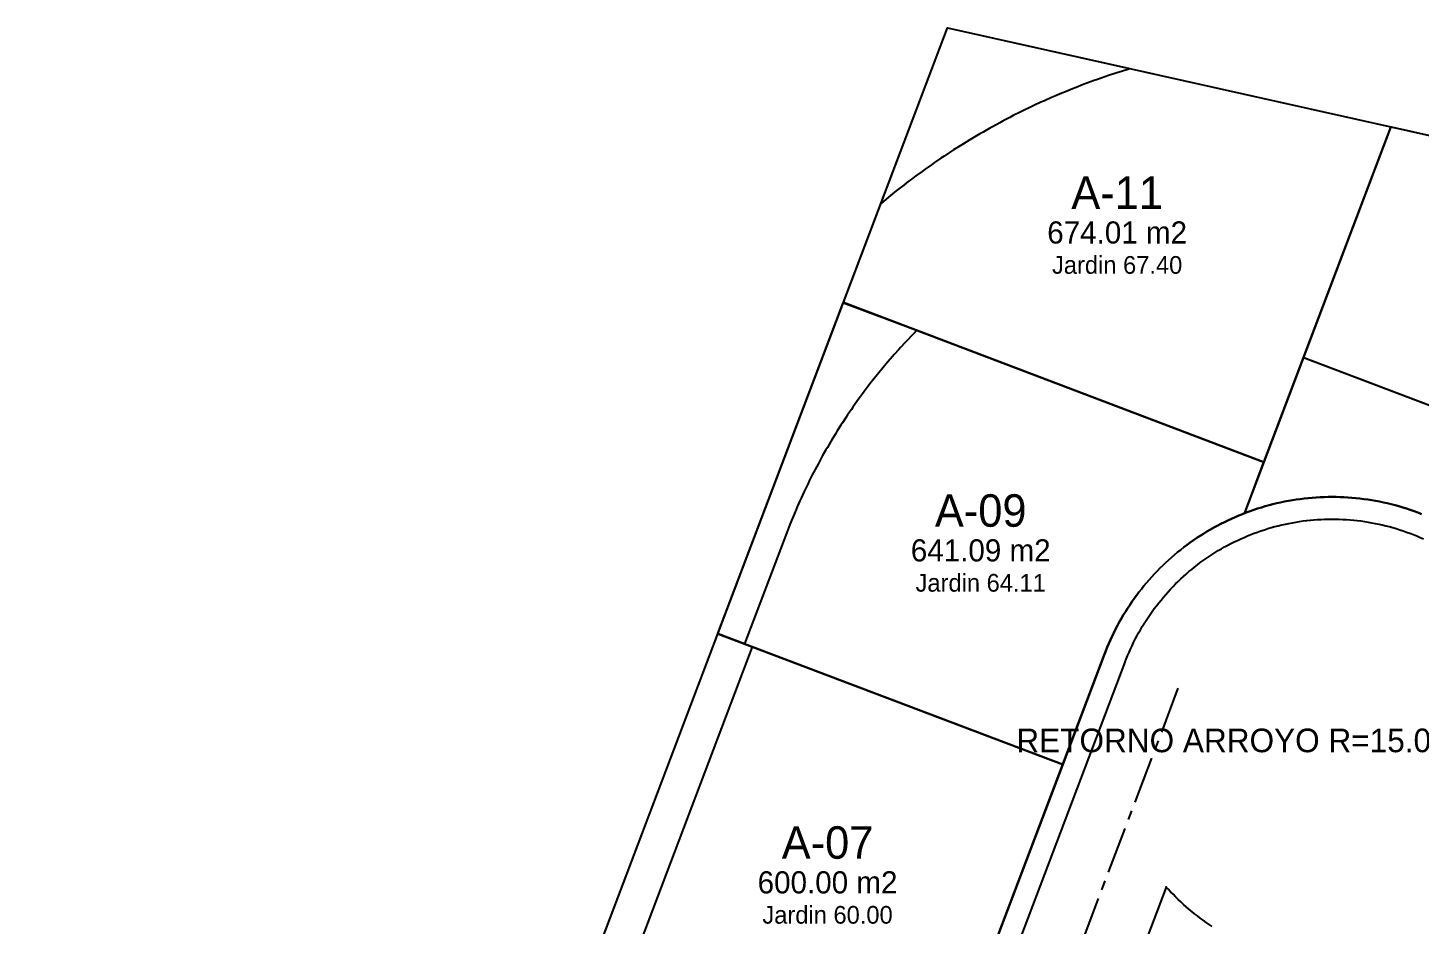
# Model space of a CAD drawing. Header units: metres. Extents: x 357848 to 358234, y 2285108 to 2285465.
# Drawn here: x 357879.3 to 357973.7, y 2285228.3 to 2285289.1 of the extents above; entities that cross this region are included whole.
import ezdxf
from ezdxf.enums import TextEntityAlignment as Align

# ---------------------------------------------------------------- set-up
doc = ezdxf.new("R2010")
doc.units = ezdxf.units.M
doc.linetypes.add('CENTER', pattern=[5.08, 3.175, -0.635, 0.635, -0.635])
for name, color, linetype in [('ACCESO', 1, 'Continuous'), ('JARDIN-DONACION-10', 3, 'Continuous'), ('LOTES', 2, 'Continuous'), ('LOTES-GRANDES', 6, 'Continuous'), ('POLIGONO', 5, 'Continuous'), ('TEXTO', 7, 'Continuous'), ('VIAL-ARROYO', 8, 'Continuous'), ('VIAL-DERECHO-VIA', 9, 'Continuous'), ('VIAL-EJE', 1, 'Continuous')]:
    doc.layers.add(name, color=color, linetype=linetype)

msp = doc.modelspace()

# ---------------------------------------------------------------- linework, layer by layer
at = {"layer": 'JARDIN-DONACION-10'}
for points in [[(357937.139, 2285277.196), (357937.138, 2285277.195), (357937.138, 2285277.195), (357937.137, 2285277.194), (357937.136, 2285277.194), (357937.135, 2285277.194), (357937.134, 2285277.194), (357937.133, 2285277.194), (357937.132, 2285277.194), (357937.131, 2285277.194), (357937.13, 2285277.194), (357937.129, 2285277.194), (357937.128, 2285277.195), (357937.127, 2285277.195), (357937.127, 2285277.196), (357937.126, 2285277.196), (357937.125, 2285277.197), (357937.125, 2285277.198), (357937.124, 2285277.199), (357937.124, 2285277.2), (357937.123, 2285277.2), (357937.123, 2285277.201), (357937.123, 2285277.202), (357937.123, 2285277.203), (357937.123, 2285277.204), (357937.123, 2285277.205), (357937.123, 2285277.206), (357937.123, 2285277.207), (357941.617, 2285289.064), (357941.617, 2285289.065), (357941.617, 2285289.065), (357941.618, 2285289.066), (357941.618, 2285289.067), (357941.619, 2285289.067), (357941.62, 2285289.068), (357941.62, 2285289.069), (357941.621, 2285289.069), (357941.622, 2285289.07), (357941.623, 2285289.07), (357941.624, 2285289.07), (357941.625, 2285289.071), (357941.625, 2285289.071), (357941.626, 2285289.071), (357941.627, 2285289.071), (357941.628, 2285289.071), (357941.629, 2285289.071), (357941.629, 2285289.071), (357953.976, 2285286.313), (357953.977, 2285286.313), (357953.978, 2285286.312), (357953.979, 2285286.312), (357953.98, 2285286.311), (357953.981, 2285286.311), (357953.981, 2285286.31), (357953.982, 2285286.31), (357953.982, 2285286.309), (357953.983, 2285286.308), (357953.983, 2285286.307), (357953.984, 2285286.306), (357953.984, 2285286.305), (357953.984, 2285286.304), (357953.984, 2285286.303), (357953.984, 2285286.302), (357953.984, 2285286.301), (357953.984, 2285286.3), (357953.983, 2285286.299), (357953.983, 2285286.299), (357953.982, 2285286.298), (357953.982, 2285286.297), (357953.981, 2285286.296), (357953.98, 2285286.296), (357953.98, 2285286.295), (357953.979, 2285286.294), (357953.978, 2285286.294), (357953.977, 2285286.294), (357953.771, 2285286.231), (357953.771, 2285286.231), (357953.271, 2285286.075), (357953.271, 2285286.075), (357953.029, 2285285.997), (357953.029, 2285285.997), (357952.532, 2285285.833), (357952.532, 2285285.833), (357952.291, 2285285.751), (357952.291, 2285285.751), (357951.797, 2285285.579), (357951.797, 2285285.579), (357951.558, 2285285.493), (357951.557, 2285285.493), (357951.066, 2285285.313), (357951.066, 2285285.313), (357950.828, 2285285.223), (357950.828, 2285285.223), (357950.339, 2285285.035), (357950.339, 2285285.035), (357950.103, 2285284.942), (357950.103, 2285284.942), (357949.618, 2285284.745), (357949.618, 2285284.745), (357949.383, 2285284.648), (357949.383, 2285284.648), (357948.901, 2285284.444), (357948.901, 2285284.443), (357948.668, 2285284.342), (357948.667, 2285284.342), (357948.189, 2285284.13), (357948.189, 2285284.13), (357947.957, 2285284.025), (357947.957, 2285284.025), (357947.482, 2285283.805), (357947.482, 2285283.805), (357947.252, 2285283.697), (357947.252, 2285283.697), (357946.781, 2285283.469), (357946.781, 2285283.469), (357946.553, 2285283.356), (357946.553, 2285283.356), (357946.085, 2285283.121), (357946.085, 2285283.121), (357945.859, 2285283.005), (357945.859, 2285283.005), (357945.395, 2285282.762), (357945.395, 2285282.762), (357945.171, 2285282.642), (357945.171, 2285282.642), (357944.711, 2285282.391), (357944.711, 2285282.391), (357944.489, 2285282.268), (357944.489, 2285282.268), (357944.033, 2285282.01), (357944.033, 2285282.01), (357943.813, 2285281.883), (357943.813, 2285281.883), (357943.362, 2285281.617), (357943.362, 2285281.617), (357943.144, 2285281.486), (357943.144, 2285281.486), (357942.697, 2285281.214), (357942.697, 2285281.213), (357942.481, 2285281.079), (357942.481, 2285281.079), (357942.039, 2285280.799), (357942.038, 2285280.799), (357941.825, 2285280.661), (357941.825, 2285280.661), (357941.387, 2285280.374), (357941.387, 2285280.374), (357941.176, 2285280.233), (357941.176, 2285280.233), (357940.743, 2285279.938), (357940.743, 2285279.938), (357940.534, 2285279.794), (357940.534, 2285279.794), (357940.106, 2285279.492), (357940.106, 2285279.492), (357939.899, 2285279.344), (357939.899, 2285279.344), (357939.476, 2285279.036), (357939.476, 2285279.036), (357939.272, 2285278.884), (357939.272, 2285278.884), (357938.854, 2285278.569), (357938.854, 2285278.569), (357938.652, 2285278.414), (357938.652, 2285278.414), (357938.239, 2285278.092), (357938.239, 2285278.092), (357938.04, 2285277.934), (357938.04, 2285277.934), (357937.633, 2285277.605), (357937.633, 2285277.605), (357937.436, 2285277.444), (357937.436, 2285277.444), (357937.139, 2285277.196)], [(357926.066, 2285248.004), (357926.065, 2285248.004), (357926.065, 2285248.005), (357926.064, 2285248.005), (357926.063, 2285248.006), (357926.062, 2285248.007), (357926.062, 2285248.008), (357926.061, 2285248.008), (357926.061, 2285248.009), (357926.06, 2285248.01), (357926.06, 2285248.011), (357926.06, 2285248.012), (357926.06, 2285248.013), (357926.06, 2285248.014), (357926.06, 2285248.015), (357926.06, 2285248.016), (357926.061, 2285248.017), (357934.559, 2285270.441), (357934.559, 2285270.441), (357934.56, 2285270.442), (357934.56, 2285270.443), (357934.561, 2285270.444), (357934.562, 2285270.445), (357934.562, 2285270.445), (357934.563, 2285270.446), (357934.564, 2285270.446), (357934.565, 2285270.446), (357934.566, 2285270.447), (357934.567, 2285270.447), (357934.568, 2285270.447), (357934.569, 2285270.447), (357934.57, 2285270.447), (357934.571, 2285270.447), (357934.572, 2285270.446), (357939.519, 2285268.572), (357939.52, 2285268.571), (357939.52, 2285268.571), (357939.521, 2285268.57), (357939.522, 2285268.57), (357939.523, 2285268.569), (357939.523, 2285268.568), (357939.524, 2285268.567), (357939.524, 2285268.566), (357939.525, 2285268.566), (357939.525, 2285268.565), (357939.525, 2285268.564), (357939.525, 2285268.563), (357939.525, 2285268.562), (357939.525, 2285268.561), (357939.525, 2285268.56), (357939.524, 2285268.559), (357939.524, 2285268.558), (357939.523, 2285268.557), (357939.523, 2285268.556), (357939.522, 2285268.555), (357939.329, 2285268.359), (357939.329, 2285268.359), (357939.197, 2285268.223), (357939.197, 2285268.223), (357938.881, 2285267.891), (357938.881, 2285267.891), (357938.752, 2285267.753), (357938.752, 2285267.753), (357938.441, 2285267.416), (357938.441, 2285267.416), (357938.315, 2285267.276), (357938.314, 2285267.276), (357938.009, 2285266.934), (357938.009, 2285266.934), (357937.885, 2285266.792), (357937.885, 2285266.792), (357937.585, 2285266.445), (357937.585, 2285266.444), (357937.463, 2285266.301), (357937.463, 2285266.3), (357937.17, 2285265.949), (357937.169, 2285265.948), (357937.05, 2285265.803), (357937.05, 2285265.802), (357936.762, 2285265.446), (357936.762, 2285265.446), (357936.644, 2285265.298), (357936.644, 2285265.298), (357936.362, 2285264.936), (357936.362, 2285264.936), (357936.247, 2285264.787), (357936.247, 2285264.786), (357935.971, 2285264.42), (357935.971, 2285264.42), (357935.859, 2285264.269), (357935.859, 2285264.269), (357935.589, 2285263.898), (357935.588, 2285263.898), (357935.479, 2285263.745), (357935.478, 2285263.745), (357935.215, 2285263.37), (357935.214, 2285263.37), (357935.107, 2285263.215), (357935.107, 2285263.215), (357934.849, 2285262.836), (357934.849, 2285262.835), (357934.744, 2285262.678), (357934.744, 2285262.678), (357934.493, 2285262.295), (357934.493, 2285262.295), (357934.39, 2285262.136), (357934.39, 2285262.136), (357934.145, 2285261.749), (357934.145, 2285261.749), (357934.045, 2285261.589), (357934.045, 2285261.589), (357933.806, 2285261.197), (357933.806, 2285261.197), (357933.709, 2285261.035), (357933.709, 2285261.035), (357933.477, 2285260.64), (357933.477, 2285260.64), (357933.382, 2285260.477), (357933.382, 2285260.477), (357933.156, 2285260.078), (357933.156, 2285260.078), (357933.065, 2285259.913), (357933.065, 2285259.913), (357932.845, 2285259.51), (357932.845, 2285259.51), (357932.756, 2285259.344), (357932.756, 2285259.343), (357932.543, 2285258.937), (357932.543, 2285258.937), (357932.457, 2285258.769), (357932.457, 2285258.769), (357932.251, 2285258.36), (357932.251, 2285258.36), (357932.167, 2285258.191), (357932.167, 2285258.19), (357931.968, 2285257.778), (357931.968, 2285257.778), (357931.887, 2285257.607), (357931.887, 2285257.607), (357931.695, 2285257.191), (357931.695, 2285257.191), (357931.617, 2285257.019), (357931.617, 2285257.019), (357931.431, 2285256.6), (357931.431, 2285256.6), (357931.356, 2285256.426), (357931.356, 2285256.426), (357931.177, 2285256.004), (357931.177, 2285256.004), (357931.105, 2285255.83), (357931.105, 2285255.83), (357930.933, 2285255.405), (357930.933, 2285255.405), (357930.868, 2285255.241), (357930.868, 2285255.241), (357930.725, 2285254.872), (357930.725, 2285254.871), (357927.868, 2285247.332), (357927.867, 2285247.331), (357927.867, 2285247.33), (357927.866, 2285247.33), (357927.866, 2285247.329), (357927.865, 2285247.328), (357927.864, 2285247.328), (357927.863, 2285247.327), (357927.863, 2285247.327), (357927.862, 2285247.326), (357927.861, 2285247.326), (357927.86, 2285247.326), (357927.859, 2285247.326), (357927.858, 2285247.326), (357927.857, 2285247.326), (357927.856, 2285247.326), (357927.855, 2285247.326), (357926.066, 2285248.004)]]:
    msp.add_lwpolyline(points, close=True, dxfattribs=at)
msp.add_lwpolyline([(357917.554, 2285225.572), (357926.053, 2285247.998), (357926.054, 2285247.999), (357926.054, 2285248), (357926.055, 2285248.001), (357926.056, 2285248.002), (357926.056, 2285248.002), (357926.057, 2285248.003), (357926.058, 2285248.003), (357926.059, 2285248.004), (357926.06, 2285248.004), (357926.061, 2285248.004), (357926.062, 2285248.005), (357926.063, 2285248.005), (357926.063, 2285248.005), (357926.064, 2285248.005), (357926.065, 2285248.004), (357926.066, 2285248.004), (357928.385, 2285247.126), (357928.386, 2285247.125), (357928.387, 2285247.125), (357928.387, 2285247.124), (357928.388, 2285247.123), (357928.389, 2285247.123), (357928.389, 2285247.122), (357928.39, 2285247.121), (357928.39, 2285247.12), (357928.391, 2285247.119), (357928.391, 2285247.118), (357928.391, 2285247.117), (357928.391, 2285247.116), (357928.391, 2285247.115), (357928.391, 2285247.115), (357928.391, 2285247.114), (357928.391, 2285247.113), (357919.892, 2285224.686)], dxfattribs=at)
at = {"layer": 'LOTES'}
for points in [[(357941.617, 2285289.064), (357941.618, 2285289.065), (357941.618, 2285289.066), (357941.619, 2285289.067), (357941.619, 2285289.068), (357941.62, 2285289.068), (357941.621, 2285289.069), (357941.621, 2285289.069), (357941.622, 2285289.07), (357941.623, 2285289.07), (357941.624, 2285289.071), (357941.625, 2285289.071), (357941.626, 2285289.071), (357941.627, 2285289.071), (357941.628, 2285289.071), (357941.629, 2285289.071), (357971.686, 2285282.358), (357971.686, 2285282.358), (357963.079, 2285259.644), (357934.562, 2285270.45), (357941.617, 2285289.064)], [(357961.629, 2285256.122), (357961.628, 2285256.122), (357961.628, 2285256.122), (357961.378, 2285256.021), (357961.378, 2285256.021), (357961.378, 2285256.021), (357961.13, 2285255.916), (357961.13, 2285255.916), (357961.129, 2285255.915), (357960.883, 2285255.806), (357960.883, 2285255.806), (357960.883, 2285255.806), (357960.638, 2285255.693), (357960.638, 2285255.693), (357960.638, 2285255.693), (357960.395, 2285255.575), (357960.395, 2285255.575), (357960.395, 2285255.575), (357960.154, 2285255.454), (357960.154, 2285255.454), (357960.153, 2285255.454), (357959.915, 2285255.329), (357959.914, 2285255.329), (357959.914, 2285255.329), (357959.677, 2285255.199), (357959.677, 2285255.199), (357959.677, 2285255.199), (357959.443, 2285255.066), (357959.442, 2285255.066), (357959.442, 2285255.066), (357959.21, 2285254.929), (357959.21, 2285254.929), (357959.21, 2285254.929), (357958.979, 2285254.789), (357958.979, 2285254.789), (357958.979, 2285254.789), (357958.751, 2285254.644), (357958.751, 2285254.644), (357958.751, 2285254.644), (357958.526, 2285254.496), (357958.526, 2285254.496), (357958.525, 2285254.496), (357958.302, 2285254.344), (357958.302, 2285254.344), (357958.302, 2285254.344), (357958.082, 2285254.189), (357958.082, 2285254.189), (357958.081, 2285254.189), (357957.864, 2285254.03), (357957.863, 2285254.03), (357957.863, 2285254.03), (357957.648, 2285253.867), (357957.648, 2285253.867), (357957.648, 2285253.867), (357957.435, 2285253.701), (357957.435, 2285253.701), (357957.435, 2285253.701), (357957.225, 2285253.532), (357957.225, 2285253.532), (357957.225, 2285253.531), (357957.018, 2285253.359), (357957.018, 2285253.359), (357957.018, 2285253.358), (357956.813, 2285253.182), (357956.813, 2285253.182), (357956.813, 2285253.182), (357956.612, 2285253.003), (357956.612, 2285253.003), (357956.612, 2285253.002), (357956.413, 2285252.82), (357956.413, 2285252.82), (357956.413, 2285252.82), (357956.218, 2285252.634), (357956.218, 2285252.633), (357956.218, 2285252.633), (357956.025, 2285252.444), (357956.025, 2285252.444), (357956.025, 2285252.444), (357955.836, 2285252.252), (357955.836, 2285252.252), (357955.836, 2285252.252), (357955.65, 2285252.056), (357955.65, 2285252.056), (357955.65, 2285252.056), (357955.467, 2285251.858), (357955.467, 2285251.858), (357955.467, 2285251.857), (357955.287, 2285251.656), (357955.287, 2285251.656), (357955.287, 2285251.656), (357955.111, 2285251.452), (357955.111, 2285251.452), (357955.111, 2285251.452), (357954.938, 2285251.244), (357954.938, 2285251.244), (357954.938, 2285251.244), (357954.768, 2285251.034), (357954.768, 2285251.034), (357954.768, 2285251.034), (357954.602, 2285250.822), (357954.602, 2285250.821), (357954.602, 2285250.821), (357954.44, 2285250.606), (357954.44, 2285250.606), (357954.439, 2285250.606), (357954.281, 2285250.388), (357954.281, 2285250.388), (357954.28, 2285250.388), (357954.125, 2285250.167), (357954.125, 2285250.167), (357954.125, 2285250.167), (357953.973, 2285249.944), (357953.973, 2285249.944), (357953.973, 2285249.944), (357953.825, 2285249.718), (357953.825, 2285249.718), (357953.825, 2285249.718), (357953.681, 2285249.49), (357953.681, 2285249.49), (357953.681, 2285249.49), (357953.54, 2285249.26), (357953.54, 2285249.26), (357953.54, 2285249.259), (357953.403, 2285249.027), (357953.403, 2285249.027), (357953.403, 2285249.027), (357953.27, 2285248.792), (357953.27, 2285248.792), (357953.27, 2285248.792), (357953.141, 2285248.555), (357953.141, 2285248.555), (357953.141, 2285248.555), (357953.016, 2285248.316), (357953.015, 2285248.316), (357953.015, 2285248.316), (357952.894, 2285248.075), (357952.894, 2285248.075), (357952.894, 2285248.074), (357952.777, 2285247.832), (357952.777, 2285247.832), (357952.777, 2285247.831), (357952.663, 2285247.587), (357952.663, 2285247.587), (357952.663, 2285247.586), (357952.554, 2285247.34), (357952.554, 2285247.34), (357952.554, 2285247.34), (357952.449, 2285247.091), (357952.448, 2285247.091), (357952.448, 2285247.091), (357952.347, 2285246.841), (357952.347, 2285246.841), (357952.347, 2285246.841), (357952.264, 2285246.626), (357952.264, 2285246.626), (357952.264, 2285246.625), (357952.264, 2285246.625), (357952.264, 2285246.625), (357952.263, 2285246.623), (357952.263, 2285246.623), (357949.431, 2285239.15), (357926.057, 2285248.008), (357934.562, 2285270.45), (357963.079, 2285259.644), (357961.764, 2285256.174), (357961.629, 2285256.122)], [(357940.925, 2285216.704), (357917.55, 2285225.562), (357926.057, 2285248.008), (357949.431, 2285239.15), (357940.925, 2285216.704)]]:
    msp.add_lwpolyline(points, close=True, dxfattribs=at)
at = {"layer": 'LOTES-GRANDES'}
for points in [[(358046.159, 2285236.255), (357965.779, 2285266.714), (357965.779, 2285266.714), (357965.777, 2285266.715), (357965.776, 2285266.716), (357965.774, 2285266.717), (357965.773, 2285266.718), (357965.771, 2285266.719), (357965.77, 2285266.721), (357965.769, 2285266.723), (357965.768, 2285266.724), (357965.767, 2285266.726), (357965.767, 2285266.728), (357965.766, 2285266.73), (357965.766, 2285266.732), (357965.766, 2285266.734), (357965.767, 2285266.736), (357965.767, 2285266.738), (357965.768, 2285266.74), (357968.877, 2285274.944), (357971.68, 2285282.342), (357971.681, 2285282.343), (357971.682, 2285282.345), (357971.683, 2285282.347), (357971.684, 2285282.348), (357971.685, 2285282.349), (357971.687, 2285282.351), (357971.688, 2285282.352), (357971.69, 2285282.353), (357971.692, 2285282.353), (357971.694, 2285282.354), (357971.695, 2285282.354), (357971.697, 2285282.354), (357971.699, 2285282.355), (357971.701, 2285282.354), (357971.703, 2285282.354), (358014.308, 2285272.839)], [(357973.756, 2285256.122), (357973.505, 2285256.219), (357973.505, 2285256.219), (357973.505, 2285256.219), (357973.504, 2285256.219), (357973.504, 2285256.219), (357973.251, 2285256.312), (357973.251, 2285256.312), (357973.251, 2285256.312), (357973.251, 2285256.312), (357973.251, 2285256.313), (357972.996, 2285256.401), (357972.996, 2285256.401), (357972.996, 2285256.401), (357972.996, 2285256.401), (357972.996, 2285256.401), (357972.74, 2285256.486), (357972.74, 2285256.486), (357972.74, 2285256.486), (357972.74, 2285256.486), (357972.74, 2285256.486), (357972.482, 2285256.566), (357972.482, 2285256.566), (357972.482, 2285256.566), (357972.482, 2285256.566), (357972.482, 2285256.567), (357972.223, 2285256.643), (357972.223, 2285256.643), (357972.223, 2285256.643), (357972.223, 2285256.643), (357972.223, 2285256.643), (357971.963, 2285256.715), (357971.963, 2285256.715), (357971.963, 2285256.715), (357971.963, 2285256.715), (357971.963, 2285256.715), (357971.702, 2285256.782), (357971.702, 2285256.782), (357971.702, 2285256.782), (357971.702, 2285256.782), (357971.701, 2285256.783), (357971.439, 2285256.846), (357971.439, 2285256.846), (357971.439, 2285256.846), (357971.439, 2285256.846), (357971.439, 2285256.846), (357971.176, 2285256.905), (357971.176, 2285256.905), (357971.176, 2285256.905), (357971.176, 2285256.905), (357971.176, 2285256.905), (357970.912, 2285256.96), (357970.912, 2285256.96), (357970.911, 2285256.96), (357970.911, 2285256.96), (357970.911, 2285256.96), (357970.646, 2285257.01), (357970.646, 2285257.01), (357970.646, 2285257.01), (357970.646, 2285257.01), (357970.646, 2285257.01), (357970.38, 2285257.057), (357970.38, 2285257.057), (357970.38, 2285257.057), (357970.38, 2285257.057), (357970.38, 2285257.057), (357970.114, 2285257.098), (357970.114, 2285257.098), (357970.113, 2285257.098), (357970.113, 2285257.098), (357970.113, 2285257.098), (357969.846, 2285257.136), (357969.846, 2285257.136), (357969.846, 2285257.136), (357969.846, 2285257.136), (357969.846, 2285257.136), (357969.578, 2285257.169), (357969.578, 2285257.169), (357969.578, 2285257.169), (357969.578, 2285257.169), (357969.578, 2285257.169), (357969.31, 2285257.197), (357969.31, 2285257.197), (357969.31, 2285257.197), (357969.31, 2285257.197), (357969.31, 2285257.198), (357969.041, 2285257.222), (357969.041, 2285257.222), (357969.041, 2285257.222), (357969.041, 2285257.222), (357969.041, 2285257.222), (357968.772, 2285257.242), (357968.772, 2285257.242), (357968.772, 2285257.242), (357968.771, 2285257.242), (357968.771, 2285257.242), (357968.502, 2285257.257), (357968.502, 2285257.257), (357968.502, 2285257.257), (357968.502, 2285257.257), (357968.502, 2285257.257), (357968.232, 2285257.268), (357968.232, 2285257.268), (357968.232, 2285257.268), (357968.232, 2285257.268), (357968.232, 2285257.268), (357967.963, 2285257.275), (357967.962, 2285257.275), (357967.962, 2285257.275), (357967.962, 2285257.275), (357967.962, 2285257.275), (357967.693, 2285257.277), (357967.693, 2285257.277), (357967.692, 2285257.277), (357967.692, 2285257.277), (357967.692, 2285257.277), (357967.423, 2285257.275), (357967.423, 2285257.275), (357967.422, 2285257.275), (357967.422, 2285257.275), (357967.422, 2285257.275), (357967.153, 2285257.268), (357967.153, 2285257.268), (357967.153, 2285257.268), (357967.152, 2285257.268), (357967.152, 2285257.268), (357966.883, 2285257.257), (357966.883, 2285257.257), (357966.883, 2285257.257), (357966.883, 2285257.257), (357966.883, 2285257.257), (357966.613, 2285257.242), (357966.613, 2285257.242), (357966.613, 2285257.242), (357966.613, 2285257.242), (357966.613, 2285257.242), (357966.344, 2285257.222), (357966.344, 2285257.222), (357966.344, 2285257.222), (357966.344, 2285257.222), (357966.344, 2285257.222), (357966.075, 2285257.197), (357966.075, 2285257.197), (357966.075, 2285257.197), (357966.075, 2285257.197), (357966.075, 2285257.197), (357965.807, 2285257.169), (357965.807, 2285257.169), (357965.807, 2285257.169), (357965.807, 2285257.169), (357965.807, 2285257.169), (357965.539, 2285257.136), (357965.539, 2285257.136), (357965.539, 2285257.136), (357965.539, 2285257.136), (357965.539, 2285257.136), (357965.272, 2285257.098), (357965.271, 2285257.098), (357965.271, 2285257.098), (357965.271, 2285257.098), (357965.271, 2285257.098), (357965.005, 2285257.057), (357965.005, 2285257.057), (357965.005, 2285257.057), (357965.005, 2285257.057), (357965.004, 2285257.057), (357964.739, 2285257.01), (357964.739, 2285257.01), (357964.739, 2285257.01), (357964.739, 2285257.01), (357964.738, 2285257.01), (357964.474, 2285256.96), (357964.474, 2285256.96), (357964.473, 2285256.96), (357964.473, 2285256.96), (357964.473, 2285256.96), (357964.209, 2285256.905), (357964.209, 2285256.905), (357964.209, 2285256.905), (357964.209, 2285256.905), (357964.209, 2285256.905), (357963.946, 2285256.846), (357963.946, 2285256.846), (357963.946, 2285256.846), (357963.946, 2285256.846), (357963.946, 2285256.846), (357963.683, 2285256.782), (357963.683, 2285256.782), (357963.683, 2285256.782), (357963.683, 2285256.782), (357963.683, 2285256.782), (357963.422, 2285256.715), (357963.422, 2285256.715), (357963.422, 2285256.715), (357963.422, 2285256.715), (357963.422, 2285256.715), (357963.162, 2285256.643), (357963.162, 2285256.643), (357963.162, 2285256.643), (357963.162, 2285256.643), (357963.162, 2285256.643), (357962.903, 2285256.566), (357962.903, 2285256.566), (357962.903, 2285256.566), (357962.903, 2285256.566), (357962.903, 2285256.566), (357962.645, 2285256.486), (357962.645, 2285256.486), (357962.645, 2285256.486), (357962.645, 2285256.486), (357962.645, 2285256.486), (357962.389, 2285256.401), (357962.389, 2285256.401), (357962.389, 2285256.401), (357962.389, 2285256.401), (357962.389, 2285256.401), (357962.134, 2285256.312), (357962.134, 2285256.312), (357962.134, 2285256.312), (357962.134, 2285256.312), (357962.134, 2285256.312), (357961.88, 2285256.219), (357961.88, 2285256.219), (357961.88, 2285256.219), (357961.88, 2285256.219), (357961.88, 2285256.219), (357961.785, 2285256.183), (357961.784, 2285256.182), (357961.783, 2285256.182), (357961.782, 2285256.182), (357961.781, 2285256.182), (357961.78, 2285256.182), (357961.779, 2285256.182), (357961.778, 2285256.182), (357961.777, 2285256.183), (357961.776, 2285256.183), (357961.775, 2285256.184), (357961.775, 2285256.184), (357961.774, 2285256.185), (357961.773, 2285256.186), (357961.773, 2285256.187), (357961.772, 2285256.188), (357961.772, 2285256.189), (357961.772, 2285256.19), (357961.771, 2285256.19), (357961.771, 2285256.191), (357961.771, 2285256.192), (357961.771, 2285256.193), (357961.772, 2285256.194), (357961.772, 2285256.195), (357962.986, 2285259.4), (357963.079, 2285259.644), (357965.761, 2285266.721), (358046.17, 2285236.25)]]:
    msp.add_lwpolyline(points, dxfattribs=at)
at = {"layer": 'POLIGONO'}
msp.add_lwpolyline([(357879.275, 2285124.569), (357941.62, 2285289.073), (358060.309, 2285262.565), (358062.258, 2285261.775), (358063.927, 2285260.344), (358065.119, 2285258.556), (358065.644, 2285256.291), (358065.512, 2285254.145), (358063.945, 2285251.165), (357910.507, 2285122.423), (357905.462, 2285119.92), (357901.328, 2285119.682), (357879.275, 2285124.569)], close=True, dxfattribs=at)
at = {"layer": 'VIAL-ARROYO'}
for points in [[(357920.357, 2285158.193), (357953.666, 2285246.091), (357953.666, 2285246.092), (357953.666, 2285246.093), (357953.667, 2285246.094), (357953.742, 2285246.29), (357953.742, 2285246.29), (357953.834, 2285246.517), (357953.834, 2285246.517), (357953.93, 2285246.743), (357953.93, 2285246.743), (357954.03, 2285246.967), (357954.03, 2285246.968), (357954.133, 2285247.19), (357954.133, 2285247.19), (357954.239, 2285247.411), (357954.239, 2285247.411), (357954.35, 2285247.63), (357954.35, 2285247.63), (357954.464, 2285247.848), (357954.464, 2285247.848), (357954.581, 2285248.063), (357954.581, 2285248.063), (357954.702, 2285248.277), (357954.702, 2285248.277), (357954.827, 2285248.488), (357954.827, 2285248.488), (357954.954, 2285248.698), (357954.954, 2285248.698), (357955.086, 2285248.905), (357955.086, 2285248.905), (357955.22, 2285249.11), (357955.22, 2285249.11), (357955.358, 2285249.313), (357955.359, 2285249.313), (357955.5, 2285249.514), (357955.5, 2285249.514), (357955.644, 2285249.712), (357955.644, 2285249.712), (357955.792, 2285249.908), (357955.792, 2285249.908), (357955.943, 2285250.102), (357955.943, 2285250.102), (357956.097, 2285250.293), (357956.097, 2285250.293), (357956.255, 2285250.481), (357956.255, 2285250.481), (357956.415, 2285250.667), (357956.415, 2285250.667), (357956.578, 2285250.85), (357956.578, 2285250.85), (357956.744, 2285251.031), (357956.745, 2285251.031), (357956.914, 2285251.208), (357956.914, 2285251.209), (357957.086, 2285251.383), (357957.086, 2285251.384), (357957.261, 2285251.556), (357957.261, 2285251.556), (357957.439, 2285251.725), (357957.439, 2285251.725), (357957.619, 2285251.891), (357957.619, 2285251.891), (357957.802, 2285252.054), (357957.802, 2285252.055), (357957.988, 2285252.215), (357957.988, 2285252.215), (357958.177, 2285252.372), (357958.177, 2285252.372), (357958.367, 2285252.526), (357958.368, 2285252.526), (357958.561, 2285252.677), (357958.561, 2285252.677), (357958.757, 2285252.825), (357958.757, 2285252.825), (357958.955, 2285252.97), (357958.955, 2285252.97), (357959.156, 2285253.111), (357959.156, 2285253.111), (357959.359, 2285253.249), (357959.359, 2285253.249), (357959.564, 2285253.384), (357959.564, 2285253.384), (357959.771, 2285253.515), (357959.772, 2285253.515), (357959.981, 2285253.643), (357959.981, 2285253.643), (357960.192, 2285253.767), (357960.193, 2285253.767), (357960.406, 2285253.888), (357960.406, 2285253.888), (357960.621, 2285254.006), (357960.622, 2285254.006), (357960.839, 2285254.12), (357960.839, 2285254.12), (357961.058, 2285254.23), (357961.058, 2285254.23), (357961.279, 2285254.337), (357961.279, 2285254.337), (357961.502, 2285254.44), (357961.502, 2285254.44), (357961.726, 2285254.539), (357961.726, 2285254.539), (357961.952, 2285254.635), (357961.952, 2285254.635), (357962.18, 2285254.727), (357962.18, 2285254.727), (357962.409, 2285254.815), (357962.409, 2285254.816), (357962.639, 2285254.9), (357962.639, 2285254.9), (357962.871, 2285254.981), (357962.871, 2285254.981), (357963.104, 2285255.058), (357963.104, 2285255.058), (357963.338, 2285255.131), (357963.338, 2285255.131), (357963.574, 2285255.2), (357963.574, 2285255.2), (357963.81, 2285255.266), (357963.81, 2285255.266), (357964.048, 2285255.327), (357964.048, 2285255.327), (357964.286, 2285255.385), (357964.286, 2285255.385), (357964.526, 2285255.439), (357964.526, 2285255.439), (357964.766, 2285255.489), (357964.766, 2285255.489), (357965.007, 2285255.535), (357965.007, 2285255.535), (357965.249, 2285255.577), (357965.249, 2285255.577), (357965.491, 2285255.615), (357965.492, 2285255.615), (357965.734, 2285255.649), (357965.735, 2285255.649), (357965.978, 2285255.679), (357965.978, 2285255.679), (357966.222, 2285255.705), (357966.222, 2285255.705), (357966.467, 2285255.727), (357966.467, 2285255.727), (357966.711, 2285255.745), (357966.711, 2285255.745), (357966.956, 2285255.759), (357966.957, 2285255.759), (357967.202, 2285255.769), (357967.202, 2285255.769), (357967.447, 2285255.775), (357967.447, 2285255.775), (357967.692, 2285255.777), (357967.693, 2285255.777), (357967.938, 2285255.775), (357967.938, 2285255.775), (357968.183, 2285255.769), (357968.183, 2285255.769), (357968.428, 2285255.759), (357968.429, 2285255.759), (357968.673, 2285255.745), (357968.674, 2285255.745), (357968.918, 2285255.727), (357968.918, 2285255.727), (357969.163, 2285255.705), (357969.163, 2285255.705), (357969.407, 2285255.679), (357969.407, 2285255.679), (357969.65, 2285255.649), (357969.65, 2285255.649), (357969.893, 2285255.615), (357969.893, 2285255.615), (357970.136, 2285255.577), (357970.136, 2285255.577), (357970.378, 2285255.535), (357970.378, 2285255.535), (357970.619, 2285255.489), (357970.619, 2285255.489), (357970.859, 2285255.439), (357970.859, 2285255.439), (357971.099, 2285255.385), (357971.099, 2285255.385), (357971.337, 2285255.327), (357971.337, 2285255.327), (357971.575, 2285255.266), (357971.575, 2285255.266), (357971.811, 2285255.2), (357971.811, 2285255.2), (357972.047, 2285255.131), (357972.047, 2285255.131), (357972.281, 2285255.058), (357972.281, 2285255.058), (357972.514, 2285254.981), (357972.514, 2285254.981), (357972.746, 2285254.9), (357972.746, 2285254.9), (357972.976, 2285254.816), (357972.976, 2285254.816), (357973.205, 2285254.727), (357973.205, 2285254.727), (357973.433, 2285254.635), (357973.433, 2285254.635), (357973.659, 2285254.539), (357973.659, 2285254.539), (357973.883, 2285254.44)], [(357959.564, 2285228.17), (357959.359, 2285228.305), (357959.359, 2285228.305), (357959.156, 2285228.443), (357959.156, 2285228.443), (357958.955, 2285228.584), (357958.955, 2285228.584), (357958.757, 2285228.729), (357958.757, 2285228.729), (357958.561, 2285228.877), (357958.561, 2285228.877), (357958.368, 2285229.028), (357958.368, 2285229.028), (357958.177, 2285229.182), (357958.177, 2285229.182), (357957.988, 2285229.339), (357957.988, 2285229.339), (357957.802, 2285229.499), (357957.802, 2285229.499), (357957.619, 2285229.663), (357957.619, 2285229.663), (357957.439, 2285229.829), (357957.439, 2285229.829), (357957.261, 2285229.998), (357957.261, 2285229.998), (357957.086, 2285230.17), (357957.086, 2285230.17), (357956.914, 2285230.345), (357956.914, 2285230.345), (357956.745, 2285230.523), (357956.745, 2285230.523), (357956.578, 2285230.703), (357956.578, 2285230.704), (357956.457, 2285230.84), (357956.456, 2285230.84), (357956.455, 2285230.841), (357956.455, 2285230.842), (357956.454, 2285230.842), (357956.453, 2285230.842), (357956.452, 2285230.843), (357956.451, 2285230.843), (357956.45, 2285230.843), (357956.449, 2285230.843), (357956.448, 2285230.843), (357956.447, 2285230.843), (357956.446, 2285230.843), (357956.445, 2285230.842), (357956.444, 2285230.842), (357956.444, 2285230.841), (357956.443, 2285230.841), (357956.442, 2285230.84), (357956.441, 2285230.839), (357956.441, 2285230.838), (357956.44, 2285230.838), (357956.44, 2285230.836), (357927.13, 2285153.491)]]:
    msp.add_lwpolyline(points, dxfattribs=at)
at = {"layer": 'VIAL-DERECHO-VIA'}
msp.add_lwpolyline([(357919.087, 2285159.074), (357952.263, 2285246.623), (357952.263, 2285246.624), (357952.264, 2285246.625), (357952.264, 2285246.625), (357952.264, 2285246.626), (357952.347, 2285246.841), (357952.347, 2285246.841), (357952.448, 2285247.091), (357952.449, 2285247.091), (357952.554, 2285247.34), (357952.554, 2285247.34), (357952.663, 2285247.586), (357952.663, 2285247.587), (357952.777, 2285247.831), (357952.777, 2285247.832), (357952.894, 2285248.075), (357952.894, 2285248.075), (357953.015, 2285248.316), (357953.016, 2285248.316), (357953.141, 2285248.555), (357953.141, 2285248.555), (357953.27, 2285248.792), (357953.27, 2285248.792), (357953.403, 2285249.027), (357953.403, 2285249.027), (357953.54, 2285249.259), (357953.54, 2285249.26), (357953.681, 2285249.49), (357953.681, 2285249.49), (357953.825, 2285249.718), (357953.825, 2285249.718), (357953.973, 2285249.944), (357953.973, 2285249.944), (357954.125, 2285250.167), (357954.125, 2285250.167), (357954.28, 2285250.388), (357954.281, 2285250.388), (357954.44, 2285250.606), (357954.44, 2285250.606), (357954.602, 2285250.821), (357954.602, 2285250.821), (357954.768, 2285251.034), (357954.768, 2285251.034), (357954.938, 2285251.244), (357954.938, 2285251.244), (357955.111, 2285251.452), (357955.111, 2285251.452), (357955.287, 2285251.656), (357955.287, 2285251.656), (357955.467, 2285251.858), (357955.467, 2285251.858), (357955.65, 2285252.056), (357955.65, 2285252.056), (357955.836, 2285252.252), (357955.836, 2285252.252), (357956.025, 2285252.444), (357956.025, 2285252.444), (357956.218, 2285252.633), (357956.218, 2285252.634), (357956.413, 2285252.82), (357956.413, 2285252.82), (357956.612, 2285253.003), (357956.612, 2285253.003), (357956.813, 2285253.182), (357956.813, 2285253.182), (357957.018, 2285253.359), (357957.018, 2285253.359), (357957.225, 2285253.532), (357957.225, 2285253.532), (357957.435, 2285253.701), (357957.435, 2285253.701), (357957.648, 2285253.867), (357957.648, 2285253.867), (357957.863, 2285254.03), (357957.863, 2285254.03), (357958.082, 2285254.189), (357958.082, 2285254.189), (357958.302, 2285254.344), (357958.302, 2285254.344), (357958.525, 2285254.496), (357958.526, 2285254.496), (357958.751, 2285254.644), (357958.751, 2285254.644), (357958.979, 2285254.789), (357958.979, 2285254.789), (357959.21, 2285254.929), (357959.21, 2285254.929), (357959.442, 2285255.066), (357959.443, 2285255.066), (357959.677, 2285255.199), (357959.677, 2285255.199), (357959.914, 2285255.329), (357959.914, 2285255.329), (357960.153, 2285255.454), (357960.154, 2285255.454), (357960.395, 2285255.575), (357960.395, 2285255.575), (357960.638, 2285255.693), (357960.638, 2285255.693), (357960.883, 2285255.806), (357960.883, 2285255.806), (357961.13, 2285255.916), (357961.13, 2285255.916), (357961.378, 2285256.021), (357961.378, 2285256.021), (357961.628, 2285256.122), (357961.629, 2285256.122), (357961.88, 2285256.219), (357961.88, 2285256.219), (357962.134, 2285256.312), (357962.134, 2285256.312), (357962.389, 2285256.401), (357962.389, 2285256.401), (357962.645, 2285256.486), (357962.645, 2285256.486), (357962.903, 2285256.566), (357962.903, 2285256.566), (357963.162, 2285256.643), (357963.162, 2285256.643), (357963.422, 2285256.715), (357963.422, 2285256.715), (357963.683, 2285256.782), (357963.683, 2285256.782), (357963.946, 2285256.846), (357963.946, 2285256.846), (357964.209, 2285256.905), (357964.209, 2285256.905), (357964.473, 2285256.96), (357964.474, 2285256.96), (357964.739, 2285257.01), (357964.739, 2285257.01), (357965.005, 2285257.057), (357965.005, 2285257.057), (357965.271, 2285257.098), (357965.271, 2285257.098), (357965.539, 2285257.136), (357965.539, 2285257.136), (357965.807, 2285257.169), (357965.807, 2285257.169), (357966.075, 2285257.197), (357966.075, 2285257.197), (357966.344, 2285257.222), (357966.344, 2285257.222), (357966.613, 2285257.242), (357966.613, 2285257.242), (357966.883, 2285257.257), (357966.883, 2285257.257), (357967.152, 2285257.268), (357967.153, 2285257.268), (357967.422, 2285257.275), (357967.423, 2285257.275), (357967.692, 2285257.277), (357967.693, 2285257.277), (357967.962, 2285257.275), (357967.962, 2285257.275), (357968.232, 2285257.268), (357968.232, 2285257.268), (357968.502, 2285257.257), (357968.502, 2285257.257), (357968.772, 2285257.242), (357968.772, 2285257.242), (357969.041, 2285257.222), (357969.041, 2285257.222), (357969.31, 2285257.197), (357969.31, 2285257.197), (357969.578, 2285257.169), (357969.578, 2285257.169), (357969.846, 2285257.136), (357969.846, 2285257.136), (357970.113, 2285257.098), (357970.114, 2285257.098), (357970.38, 2285257.057), (357970.38, 2285257.057), (357970.646, 2285257.01), (357970.646, 2285257.01), (357970.911, 2285256.96), (357970.912, 2285256.96), (357971.176, 2285256.905), (357971.176, 2285256.905), (357971.439, 2285256.846), (357971.439, 2285256.846), (357971.702, 2285256.782), (357971.702, 2285256.782), (357971.963, 2285256.715), (357971.963, 2285256.715), (357972.223, 2285256.643), (357972.223, 2285256.643), (357972.482, 2285256.566), (357972.482, 2285256.566), (357972.74, 2285256.486), (357972.74, 2285256.486), (357972.996, 2285256.401), (357972.996, 2285256.401), (357973.251, 2285256.312), (357973.251, 2285256.312), (357973.504, 2285256.219), (357973.505, 2285256.219), (357973.756, 2285256.122)], dxfattribs=at)
at = {"layer": 'VIAL-EJE', "linetype": 'CENTER'}
msp.add_lwpolyline([(357890.549, 2285118.6), (357897.328, 2285132.698), (357923.743, 2285155.839), (357957.406, 2285244.675)], dxfattribs=at)

# ---------------------------------------------------------------- texts
at = {"layer": 'ACCESO'}
msp.add_text('RETORNO ARROYO R=15.00 / DV R=16.50', height=1.6, dxfattribs=at).set_placement((357967.693, 2285240.777), align=Align.MIDDLE_CENTER)
at = {"layer": 'TEXTO'}
for s, height, p in [('A-11', 2.2, (357953.124, 2285277.904)), ('674.01 m2', 1.5, (357953.124, 2285275.204)), ('Jardin 67.40', 1.2, (357953.124, 2285273.004)), ('A-09', 2.2, (357943.874, 2285256.359)), ('641.09 m2', 1.5, (357943.874, 2285253.659)), ('Jardin 64.11', 1.2, (357943.874, 2285251.459)), ('A-07', 2.2, (357933.491, 2285233.856)), ('600.00 m2', 1.5, (357933.491, 2285231.156)), ('Jardin 60.00', 1.2, (357933.491, 2285228.956))]:
    msp.add_text(s, height=height, dxfattribs=at).set_placement(p, align=Align.MIDDLE_CENTER)

doc.saveas('drawing.dxf')
